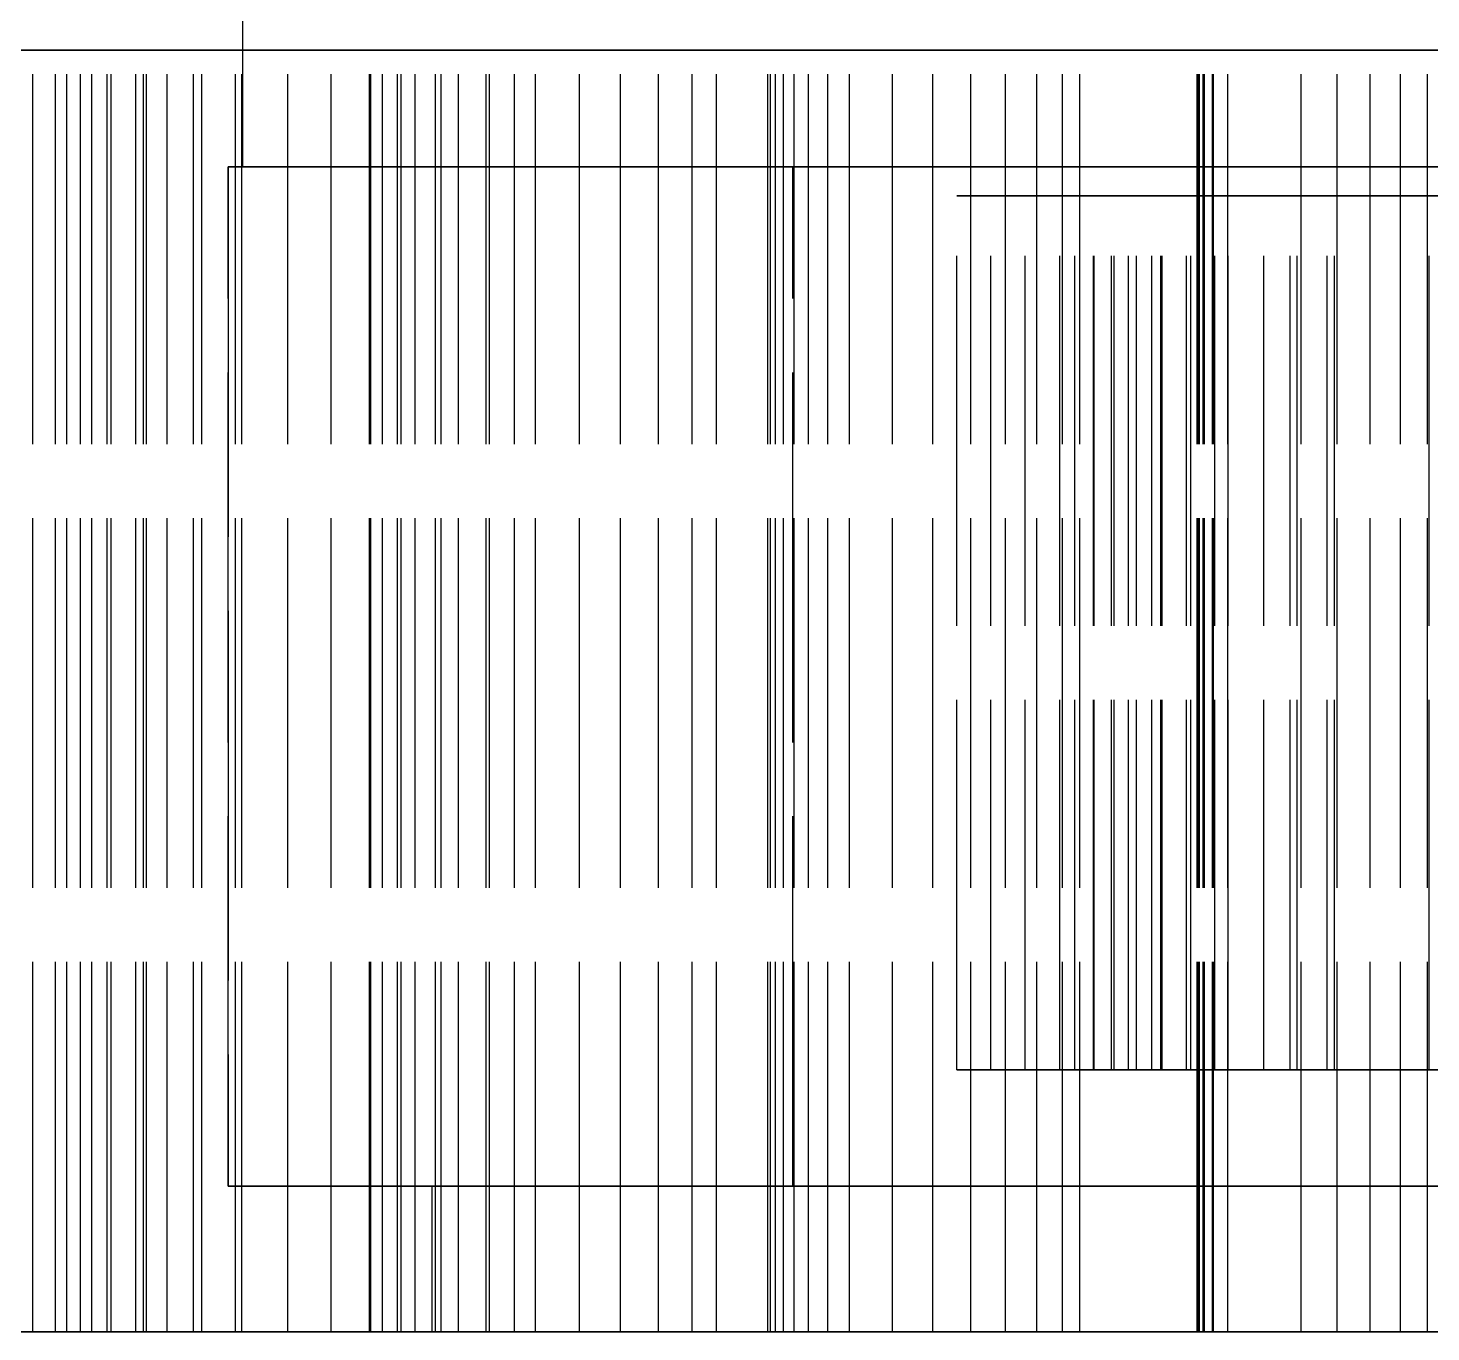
# Model space of a CAD drawing. Header units: millimetres. Extents: x -29 to 159, y -20 to 130.
# Drawn here: x 69.313 to 74.131, y 39.6 to 44.076 of the extents above; entities that cross this region are included whole.
import ezdxf

# ---------------------------------------------------------------- set-up
doc = ezdxf.new("R2010")
doc.units = ezdxf.units.MM
doc.linetypes.add('DASHED', pattern=[1.524, 1.27, -0.254])
doc.layers.add('HIDDEN', color=8, linetype='DASHED')

msp = doc.modelspace()

# ---------------------------------------------------------------- linework, layer by layer
at = {"layer": 'HIDDEN'}
for points in [[(70.05, 45.87574), (70.05, 43.6)], [(79.92063, 44), (79.31746, 44), (78.71429, 44), (78.11111, 44), (77.50794, 44), (76.90476, 44), (76.30159, 44), (75.69841, 44), (75.09524, 44), (74.49206, 44), (73.88889, 44), (73.28571, 44), (72.68254, 44), (72.07937, 44), (71.47619, 44), (70.87302, 44), (70.26984, 44), (69.66667, 44), (69.06349, 44)], [(69.06349, 44), (69.36508, 44), (69.66667, 44), (69.96825, 44), (70.26984, 44), (70.57143, 44), (70.87302, 44), (71.1746, 44), (71.47619, 44), (71.77778, 44), (72.07937, 44), (72.38095, 44), (72.68254, 44), (72.98413, 44), (73.28571, 44), (73.5873, 44), (73.88889, 44), (74.19048, 44), (74.49206, 44), (74.79365, 44), (75.09524, 44), (75.39683, 44), (75.69841, 44), (76, 44)], [(69.44646, 44), (69.28473, 44)], [(69.28473, 44), (69.44646, 44)], [(69.53156, 44), (69.32957, 44)], [(69.32957, 44), (69.40776, 44)], [(69.40776, 44), (69.32957, 44)], [(69.32957, 44), (69.53156, 44)], [(69.32957, 39.6), (69.32957, 44)], [(69.32957, 39.6), (69.32957, 44)], [(69.40776, 44), (69.49254, 44)], [(69.49254, 44), (69.40776, 44)], [(69.40776, 39.6), (69.40776, 44)], [(69.40776, 39.6), (69.40776, 44)], [(69.59796, 44), (69.44646, 44)], [(69.44646, 44), (69.59796, 44)], [(69.44646, 39.6), (69.44646, 44)], [(69.44646, 39.6), (69.44646, 44)], [(69.49254, 44), (69.58416, 44)], [(69.58416, 44), (69.49254, 44)], [(69.49254, 39.6), (69.49254, 44)], [(69.49254, 39.6), (69.49254, 44)], [(69.70946, 44), (69.53156, 44)], [(69.53156, 44), (69.70946, 44)], [(69.53156, 39.6), (69.53156, 44)], [(69.53156, 39.6), (69.53156, 44)], [(69.58416, 44), (69.6831, 44)], [(69.6831, 44), (69.58416, 44)], [(69.58416, 39.6), (69.58416, 44)], [(69.58416, 39.6), (69.58416, 44)], [(69.71935, 44), (69.59796, 44)], [(69.59796, 44), (69.71935, 44)], [(69.59796, 39.6), (69.59796, 44)], [(69.59796, 39.6), (69.59796, 44)], [(69.6831, 44), (69.79041, 44)], [(69.79041, 44), (69.6831, 44)], [(69.6831, 39.6), (69.6831, 44)], [(69.6831, 39.6), (69.6831, 44)], [(69.88148, 44), (69.70946, 44)], [(69.70946, 44), (69.88148, 44)], [(69.70946, 39.6), (69.70946, 44)], [(69.70946, 39.6), (69.70946, 44)], [(70.02501, 44), (70.02015, 44), (70.0153, 44), (70.01045, 44), (70.0056, 44), (70.00075, 44), (69.9959, 44), (69.99104, 44), (69.98619, 44), (69.98134, 44), (69.97649, 44), (69.97164, 44), (69.96679, 44), (69.96193, 44), (69.95708, 44), (69.95223, 44), (69.94738, 44), (69.94253, 44), (69.93768, 44), (69.93282, 44), (69.92797, 44), (69.92312, 44), (69.91827, 44), (69.91342, 44), (69.90857, 44), (69.90371, 44), (69.89886, 44), (69.89401, 44), (69.88916, 44), (69.88431, 44), (69.87946, 44), (69.8746, 44), (69.86975, 44), (69.8649, 44), (69.86005, 44), (69.8552, 44), (69.85035, 44), (69.84549, 44), (69.84064, 44), (69.83579, 44), (69.83094, 44), (69.82609, 44), (69.82124, 44), (69.81638, 44), (69.81153, 44), (69.80668, 44), (69.80183, 44), (69.79698, 44), (69.79213, 44), (69.78727, 44), (69.78242, 44), (69.77757, 44), (69.77272, 44), (69.76787, 44), (69.76302, 44), (69.75816, 44), (69.75331, 44), (69.74846, 44), (69.74361, 44), (69.73876, 44), (69.73391, 44), (69.72905, 44), (69.7242, 44), (69.71935, 44)], [(69.71935, 44), (69.7242, 44), (69.72905, 44), (69.73391, 44), (69.73876, 44), (69.74361, 44), (69.74846, 44), (69.75331, 44), (69.75816, 44), (69.76302, 44), (69.76787, 44), (69.77272, 44), (69.77757, 44), (69.78242, 44), (69.78727, 44), (69.79213, 44), (69.79698, 44), (69.80183, 44), (69.80668, 44), (69.81153, 44), (69.81638, 44), (69.82124, 44), (69.82609, 44), (69.83094, 44), (69.83579, 44), (69.84064, 44), (69.84549, 44), (69.85035, 44), (69.8552, 44), (69.86005, 44), (69.8649, 44), (69.86975, 44), (69.8746, 44), (69.87946, 44), (69.88431, 44), (69.88916, 44), (69.89401, 44), (69.89886, 44), (69.90371, 44), (69.90857, 44), (69.91342, 44), (69.91827, 44), (69.92312, 44), (69.92797, 44), (69.93282, 44), (69.93768, 44), (69.94253, 44), (69.94738, 44), (69.95223, 44), (69.95708, 44), (69.96193, 44), (69.96679, 44), (69.97164, 44), (69.97649, 44), (69.98134, 44), (69.98619, 44), (69.99104, 44), (69.9959, 44), (70.00075, 44), (70.0056, 44), (70.01045, 44), (70.0153, 44), (70.02015, 44), (70.02501, 44)], [(69.71935, 39.6), (69.71935, 44)], [(69.71935, 39.6), (69.71935, 44)], [(69.79041, 44), (69.90952, 44)], [(69.90952, 44), (69.79041, 44)], [(69.79041, 39.6), (69.79041, 44)], [(69.79041, 39.6), (69.79041, 44)], [(70.04697, 44), (69.88148, 44)], [(69.88148, 44), (70.04697, 44)], [(69.88148, 39.6), (69.88148, 44)], [(69.88148, 39.6), (69.88148, 44)], [(69.90952, 44), (70.02501, 44)], [(70.02501, 44), (69.90952, 44)], [(69.90952, 39.6), (69.90952, 44)], [(69.90952, 39.6), (69.90952, 44)], [(70.02501, 39.6), (70.02501, 44)], [(70.02501, 39.6), (70.02501, 44)], [(70.20501, 44), (70.04697, 44)], [(70.04697, 44), (70.20501, 44)], [(70.04697, 39.6), (70.04697, 44)], [(70.04697, 39.6), (70.04697, 44)], [(70.35404, 44), (70.20501, 44)], [(70.20501, 44), (70.35404, 44)], [(70.20501, 39.6), (70.20501, 44)], [(70.20501, 39.6), (70.20501, 44)], [(70.48972, 44), (70.35404, 44)], [(70.35404, 44), (70.48972, 44)], [(70.35404, 39.6), (70.35404, 44)], [(70.35404, 39.6), (70.35404, 44)], [(70.73166, 44), (70.48554, 44)], [(70.48554, 44), (70.52988, 44)], [(70.52988, 44), (70.48554, 44)], [(70.48554, 44), (70.73166, 44)], [(70.48554, 39.6), (70.48554, 44)], [(70.48554, 39.6), (70.48554, 44)], [(70.5942, 44), (70.48972, 44)], [(70.48972, 44), (70.5942, 44)], [(70.48972, 39.6), (70.48972, 44)], [(70.48972, 39.6), (70.48972, 44)], [(70.52988, 44), (70.5821, 44)], [(70.5821, 44), (70.52988, 44)], [(70.52988, 39.6), (70.52988, 44)], [(70.52988, 39.6), (70.52988, 44)], [(70.5821, 44), (70.64259, 44)], [(70.64259, 44), (70.5821, 44)], [(70.5821, 39.6), (70.5821, 44)], [(70.5821, 39.6), (70.5821, 44)], [(70.98323, 44), (70.97705, 44), (70.97088, 44), (70.9647, 44), (70.95853, 44), (70.95235, 44), (70.94618, 44), (70.94, 44), (70.93383, 44), (70.92765, 44), (70.92148, 44), (70.9153, 44), (70.90913, 44), (70.90295, 44), (70.89678, 44), (70.8906, 44), (70.88443, 44), (70.87825, 44), (70.87208, 44), (70.8659, 44), (70.85973, 44), (70.85355, 44), (70.84738, 44), (70.8412, 44), (70.83503, 44), (70.82885, 44), (70.82268, 44), (70.8165, 44), (70.81033, 44), (70.80415, 44), (70.79798, 44), (70.7918, 44), (70.78563, 44), (70.77945, 44), (70.77328, 44), (70.7671, 44), (70.76093, 44), (70.75475, 44), (70.74858, 44), (70.7424, 44), (70.73623, 44), (70.73005, 44), (70.72388, 44), (70.7177, 44), (70.71153, 44), (70.70535, 44), (70.69918, 44), (70.693, 44), (70.68683, 44), (70.68065, 44), (70.67448, 44), (70.6683, 44), (70.66213, 44), (70.65595, 44), (70.64978, 44), (70.6436, 44), (70.63743, 44), (70.63125, 44), (70.62508, 44), (70.6189, 44), (70.61273, 44), (70.60655, 44), (70.60038, 44), (70.5942, 44)], [(70.5942, 44), (70.60038, 44), (70.60655, 44), (70.61273, 44), (70.6189, 44), (70.62508, 44), (70.63125, 44), (70.63743, 44), (70.6436, 44), (70.64978, 44), (70.65595, 44), (70.66213, 44), (70.6683, 44), (70.67448, 44), (70.68065, 44), (70.68683, 44), (70.693, 44), (70.69918, 44), (70.70535, 44), (70.71153, 44), (70.7177, 44), (70.72388, 44), (70.73005, 44), (70.73623, 44), (70.7424, 44), (70.74858, 44), (70.75475, 44), (70.76093, 44), (70.7671, 44), (70.77328, 44), (70.77945, 44), (70.78563, 44), (70.7918, 44), (70.79798, 44), (70.80415, 44), (70.81033, 44), (70.8165, 44), (70.82268, 44), (70.82885, 44), (70.83503, 44), (70.8412, 44), (70.84738, 44), (70.85355, 44), (70.85973, 44), (70.8659, 44), (70.87208, 44), (70.87825, 44), (70.88443, 44), (70.8906, 44), (70.89678, 44), (70.90295, 44), (70.90913, 44), (70.9153, 44), (70.92148, 44), (70.92765, 44), (70.93383, 44), (70.94, 44), (70.94618, 44), (70.95235, 44), (70.95853, 44), (70.9647, 44), (70.97088, 44), (70.97705, 44), (70.98323, 44)], [(70.5942, 39.6), (70.5942, 44)], [(70.5942, 39.6), (70.5942, 44)], [(70.64259, 44), (70.71204, 44)], [(70.71204, 44), (70.64259, 44)], [(70.64259, 39.6), (70.64259, 44)], [(70.64259, 39.6), (70.64259, 44)], [(70.71204, 44), (70.79181, 44)], [(70.79181, 44), (70.71204, 44)], [(70.71204, 39.6), (70.71204, 44)], [(70.71204, 39.6), (70.71204, 44)], [(70.8975, 44), (70.73166, 44)], [(70.73166, 44), (70.8975, 44)], [(70.73166, 39.6), (70.73166, 44)], [(70.73166, 39.6), (70.73166, 44)], [(70.79181, 44), (70.88627, 44)], [(70.88627, 44), (70.79181, 44)], [(70.79181, 39.6), (70.79181, 44)], [(70.79181, 39.6), (70.79181, 44)], [(70.88627, 44), (70.98323, 44)], [(70.98323, 44), (70.88627, 44)], [(70.88627, 39.6), (70.88627, 44)], [(70.88627, 39.6), (70.88627, 44)], [(71.05602, 44), (70.8975, 44)], [(70.8975, 44), (71.05602, 44)], [(70.8975, 39.6), (70.8975, 44)], [(70.8975, 39.6), (70.8975, 44)], [(70.98323, 39.6), (70.98323, 44)], [(70.98323, 39.6), (70.98323, 44)], [(71.20653, 44), (71.05602, 44)], [(71.05602, 44), (71.20653, 44)], [(71.05602, 39.6), (71.05602, 44)], [(71.05602, 39.6), (71.05602, 44)], [(71.34799, 44), (71.20653, 44)], [(71.20653, 44), (71.34799, 44)], [(71.20653, 39.6), (71.20653, 44)], [(71.20653, 39.6), (71.20653, 44)], [(71.4786, 44), (71.34799, 44)], [(71.34799, 44), (71.4786, 44)], [(71.34799, 39.6), (71.34799, 44)], [(71.34799, 39.6), (71.34799, 44)], [(71.59324, 44), (71.4786, 44)], [(71.4786, 44), (71.59324, 44)], [(71.4786, 39.6), (71.4786, 44)], [(71.4786, 39.6), (71.4786, 44)], [(71.6768, 44), (71.59324, 44)], [(71.59324, 44), (71.6768, 44)], [(71.59324, 39.6), (71.59324, 44)], [(71.59324, 39.6), (71.59324, 44)], [(72.13424, 44), (72.12698, 44), (72.11972, 44), (72.11246, 44), (72.1052, 44), (72.09794, 44), (72.09068, 44), (72.08342, 44), (72.07616, 44), (72.06889, 44), (72.06163, 44), (72.05437, 44), (72.04711, 44), (72.03985, 44), (72.03259, 44), (72.02533, 44), (72.01807, 44), (72.01081, 44), (72.00354, 44), (71.99628, 44), (71.98902, 44), (71.98176, 44), (71.9745, 44), (71.96724, 44), (71.95998, 44), (71.95272, 44), (71.94546, 44), (71.9382, 44), (71.93093, 44), (71.92367, 44), (71.91641, 44), (71.90915, 44), (71.90189, 44), (71.89463, 44), (71.88737, 44), (71.88011, 44), (71.87285, 44), (71.86558, 44), (71.85832, 44), (71.85106, 44), (71.8438, 44), (71.83654, 44), (71.82928, 44), (71.82202, 44), (71.81476, 44), (71.8075, 44), (71.80024, 44), (71.79297, 44), (71.78571, 44), (71.77845, 44), (71.77119, 44), (71.76393, 44), (71.75667, 44), (71.74941, 44), (71.74215, 44), (71.73489, 44), (71.72763, 44), (71.72036, 44), (71.7131, 44), (71.70584, 44), (71.69858, 44), (71.69132, 44), (71.68406, 44), (71.6768, 44)], [(71.6768, 44), (71.68406, 44), (71.69132, 44), (71.69858, 44), (71.70584, 44), (71.7131, 44), (71.72036, 44), (71.72763, 44), (71.73489, 44), (71.74215, 44), (71.74941, 44), (71.75667, 44), (71.76393, 44), (71.77119, 44), (71.77845, 44), (71.78571, 44), (71.79297, 44), (71.80024, 44), (71.8075, 44), (71.81476, 44), (71.82202, 44), (71.82928, 44), (71.83654, 44), (71.8438, 44), (71.85106, 44), (71.85832, 44), (71.86558, 44), (71.87285, 44), (71.88011, 44), (71.88737, 44), (71.89463, 44), (71.90189, 44), (71.90915, 44), (71.91641, 44), (71.92367, 44), (71.93093, 44), (71.9382, 44), (71.94546, 44), (71.95272, 44), (71.95998, 44), (71.96724, 44), (71.9745, 44), (71.98176, 44), (71.98902, 44), (71.99628, 44), (72.00354, 44), (72.01081, 44), (72.01807, 44), (72.02533, 44), (72.03259, 44), (72.03985, 44), (72.04711, 44), (72.05437, 44), (72.06163, 44), (72.06889, 44), (72.07616, 44), (72.08342, 44), (72.09068, 44), (72.09794, 44), (72.1052, 44), (72.11246, 44), (72.11972, 44), (72.12698, 44), (72.13424, 44)], [(71.6768, 39.6), (71.6768, 44)], [(71.6768, 39.6), (71.6768, 44)], [(72.13423, 44), (71.85343, 44)], [(71.85343, 44), (71.86221, 44)], [(71.86221, 44), (71.85343, 44)], [(71.85343, 44), (72.13423, 44)], [(71.85343, 39.6), (71.85343, 44)], [(71.85343, 39.6), (71.85343, 44)], [(71.86221, 44), (71.87987, 44)], [(71.87987, 44), (71.86221, 44)], [(71.86221, 39.6), (71.86221, 44)], [(71.86221, 39.6), (71.86221, 44)], [(71.87987, 44), (71.90691, 44)], [(71.90691, 44), (71.87987, 44)], [(71.87987, 39.6), (71.87987, 44)], [(71.87987, 39.6), (71.87987, 44)], [(71.90691, 44), (71.94419, 44)], [(71.94419, 44), (71.90691, 44)], [(71.90691, 39.6), (71.90691, 44)], [(71.90691, 39.6), (71.90691, 44)], [(71.94419, 44), (71.99335, 44)], [(71.99335, 44), (71.94419, 44)], [(71.94419, 39.6), (71.94419, 44)], [(71.94419, 39.6), (71.94419, 44)], [(71.99335, 44), (72.05953, 44)], [(72.05953, 44), (71.99335, 44)], [(71.99335, 39.6), (71.99335, 44)], [(71.99335, 39.6), (71.99335, 44)], [(72.05953, 44), (72.13424, 44)], [(72.13424, 44), (72.05953, 44)], [(72.05953, 39.6), (72.05953, 44)], [(72.05953, 39.6), (72.05953, 44)], [(72.28162, 44), (72.13423, 44)], [(72.13423, 44), (72.28162, 44)], [(72.13423, 39.6), (72.13423, 44)], [(72.13423, 39.6), (72.13423, 44)], [(72.13424, 39.6), (72.13424, 44)], [(72.13424, 39.6), (72.13424, 44)], [(72.42056, 44), (72.28162, 44)], [(72.28162, 44), (72.42056, 44)], [(72.28162, 39.6), (72.28162, 44)], [(72.28162, 39.6), (72.28162, 44)], [(72.55031, 44), (72.42056, 44)], [(72.42056, 44), (72.55031, 44)], [(72.42056, 39.6), (72.42056, 44)], [(72.42056, 39.6), (72.42056, 44)], [(72.66974, 44), (72.55031, 44)], [(72.55031, 44), (72.66974, 44)], [(72.55031, 39.6), (72.55031, 44)], [(72.55031, 39.6), (72.55031, 44)], [(72.77691, 44), (72.66974, 44)], [(72.66974, 44), (72.77691, 44)], [(72.66974, 39.6), (72.66974, 44)], [(72.66974, 39.6), (72.66974, 44)], [(72.86611, 44), (72.77691, 44)], [(72.77691, 44), (72.86611, 44)], [(72.77691, 39.6), (72.77691, 44)], [(72.77691, 39.6), (72.77691, 44)], [(72.92553, 44), (72.86611, 44)], [(72.86611, 44), (72.92553, 44)], [(72.86611, 39.6), (72.86611, 44)], [(72.86611, 39.6), (72.86611, 44)], [(73.43382, 44), (73.42575, 44), (73.41768, 44), (73.40961, 44), (73.40154, 44), (73.39348, 44), (73.38541, 44), (73.37734, 44), (73.36927, 44), (73.3612, 44), (73.35314, 44), (73.34507, 44), (73.337, 44), (73.32893, 44), (73.32086, 44), (73.3128, 44), (73.30473, 44), (73.29666, 44), (73.28859, 44), (73.28052, 44), (73.27246, 44), (73.26439, 44), (73.25632, 44), (73.24825, 44), (73.24018, 44), (73.23212, 44), (73.22405, 44), (73.21598, 44), (73.20791, 44), (73.19984, 44), (73.19178, 44), (73.18371, 44), (73.17564, 44), (73.16757, 44), (73.1595, 44), (73.15144, 44), (73.14337, 44), (73.1353, 44), (73.12723, 44), (73.11916, 44), (73.1111, 44), (73.10303, 44), (73.09496, 44), (73.08689, 44), (73.07882, 44), (73.07076, 44), (73.06269, 44), (73.05462, 44), (73.04655, 44), (73.03848, 44), (73.03041, 44), (73.02235, 44), (73.01428, 44), (73.00621, 44), (72.99814, 44), (72.99007, 44), (72.98201, 44), (72.97394, 44), (72.96587, 44), (72.9578, 44), (72.94973, 44), (72.94167, 44), (72.9336, 44), (72.92553, 44)], [(72.92553, 44), (72.9336, 44), (72.94167, 44), (72.94973, 44), (72.9578, 44), (72.96587, 44), (72.97394, 44), (72.98201, 44), (72.99007, 44), (72.99814, 44), (73.00621, 44), (73.01428, 44), (73.02235, 44), (73.03041, 44), (73.03848, 44), (73.04655, 44), (73.05462, 44), (73.06269, 44), (73.07076, 44), (73.07882, 44), (73.08689, 44), (73.09496, 44), (73.10303, 44), (73.1111, 44), (73.11916, 44), (73.12723, 44), (73.1353, 44), (73.14337, 44), (73.15144, 44), (73.1595, 44), (73.16757, 44), (73.17564, 44), (73.18371, 44), (73.19178, 44), (73.19984, 44), (73.20791, 44), (73.21598, 44), (73.22405, 44), (73.23212, 44), (73.24018, 44), (73.24825, 44), (73.25632, 44), (73.26439, 44), (73.27246, 44), (73.28052, 44), (73.28859, 44), (73.29666, 44), (73.30473, 44), (73.3128, 44), (73.32086, 44), (73.32893, 44), (73.337, 44), (73.34507, 44), (73.35314, 44), (73.3612, 44), (73.36927, 44), (73.37734, 44), (73.38541, 44), (73.39348, 44), (73.40154, 44), (73.40961, 44), (73.41768, 44), (73.42575, 44), (73.43382, 44)], [(72.92553, 39.6), (72.92553, 44)], [(72.92553, 39.6), (72.92553, 44)], [(73.33597, 44), (73.32853, 44)], [(73.32853, 44), (73.33221, 44)], [(73.33221, 44), (73.32853, 44)], [(73.32853, 44), (73.33597, 44)], [(73.32853, 39.6), (73.32853, 44)], [(73.32853, 39.6), (73.32853, 44)], [(73.33221, 44), (73.34887, 44)], [(73.34887, 44), (73.33221, 44)], [(73.33221, 39.6), (73.33221, 44)], [(73.33221, 39.6), (73.33221, 44)], [(73.35355, 44), (73.33597, 44)], [(73.33597, 44), (73.35355, 44)], [(73.33597, 39.6), (73.33597, 44)], [(73.33597, 39.6), (73.33597, 44)], [(73.34887, 44), (73.38422, 44)], [(73.38422, 44), (73.34887, 44)], [(73.34887, 39.6), (73.34887, 44)], [(73.34887, 39.6), (73.34887, 44)], [(73.38067, 44), (73.35355, 44)], [(73.35355, 44), (73.38067, 44)], [(73.35355, 39.6), (73.35355, 44)], [(73.35355, 39.6), (73.35355, 44)], [(73.68535, 44), (73.38067, 44)], [(73.38067, 44), (73.68535, 44)], [(73.38067, 39.6), (73.38067, 44)], [(73.38067, 39.6), (73.38067, 44)], [(73.38422, 44), (73.43382, 44)], [(73.43382, 44), (73.38422, 44)], [(73.38422, 39.6), (73.38422, 44)], [(73.38422, 39.6), (73.38422, 44)], [(73.43382, 39.6), (73.43382, 44)], [(73.43382, 39.6), (73.43382, 44)], [(73.80864, 44), (73.68535, 44)], [(73.68535, 44), (73.80864, 44)], [(73.68535, 39.6), (73.68535, 44)], [(73.68535, 39.6), (73.68535, 44)], [(73.92266, 44), (73.80864, 44)], [(73.80864, 44), (73.92266, 44)], [(73.80864, 39.6), (73.80864, 44)], [(73.80864, 39.6), (73.80864, 44)], [(74.02665, 44), (73.92266, 44)], [(73.92266, 44), (74.02665, 44)], [(73.92266, 39.6), (73.92266, 44)], [(73.92266, 39.6), (73.92266, 44)], [(74.11947, 44), (74.02665, 44)], [(74.02665, 44), (74.11947, 44)], [(74.02665, 39.6), (74.02665, 44)], [(74.02665, 39.6), (74.02665, 44)], [(74.19908, 44), (74.11947, 44)], [(74.11947, 44), (74.19908, 44)], [(74.11947, 39.6), (74.11947, 44)], [(74.11947, 39.6), (74.11947, 44)], [(74.19048, 43.6), (74, 43.6), (73.80952, 43.6), (73.61905, 43.6), (73.42857, 43.6), (73.2381, 43.6), (73.04762, 43.6), (72.85714, 43.6), (72.66667, 43.6), (72.47619, 43.6), (72.28571, 43.6), (72.09524, 43.6), (71.90476, 43.6), (71.71429, 43.6), (71.52381, 43.6), (71.33333, 43.6), (71.14286, 43.6), (70.95238, 43.6), (70.7619, 43.6), (70.57143, 43.6), (70.38095, 43.6), (70.19048, 43.6), (70, 43.6)], [(70, 43.6), (70.09524, 43.6), (70.19048, 43.6), (70.28571, 43.6), (70.38095, 43.6), (70.47619, 43.6), (70.57143, 43.6), (70.66667, 43.6), (70.7619, 43.6), (70.85714, 43.6), (70.95238, 43.6), (71.04762, 43.6), (71.14286, 43.6), (71.2381, 43.6), (71.33333, 43.6), (71.42857, 43.6), (71.52381, 43.6), (71.61905, 43.6), (71.71429, 43.6), (71.80952, 43.6), (71.90476, 43.6), (72, 43.6), (72.09524, 43.6), (72.19048, 43.6), (72.28571, 43.6), (72.38095, 43.6), (72.47619, 43.6), (72.57143, 43.6), (72.66667, 43.6), (72.7619, 43.6), (72.85714, 43.6), (72.95238, 43.6), (73.04762, 43.6), (73.14286, 43.6), (73.2381, 43.6), (73.33333, 43.6), (73.42857, 43.6), (73.52381, 43.6), (73.61905, 43.6), (73.71429, 43.6), (73.80952, 43.6), (73.90476, 43.6), (74, 43.6), (74.09524, 43.6), (74.19048, 43.6)], [(74.19048, 43.6), (74, 43.6), (73.80952, 43.6), (73.61905, 43.6), (73.42857, 43.6), (73.2381, 43.6), (73.04762, 43.6), (72.85714, 43.6), (72.66667, 43.6), (72.47619, 43.6), (72.28571, 43.6), (72.09524, 43.6), (71.90476, 43.6), (71.71429, 43.6), (71.52381, 43.6), (71.33333, 43.6), (71.14286, 43.6), (70.95238, 43.6), (70.7619, 43.6), (70.57143, 43.6), (70.38095, 43.6), (70.19048, 43.6), (70, 43.6)], [(70, 43.6), (70.09524, 43.6), (70.19048, 43.6), (70.28571, 43.6), (70.38095, 43.6), (70.47619, 43.6), (70.57143, 43.6), (70.66667, 43.6), (70.7619, 43.6), (70.85714, 43.6), (70.95238, 43.6), (71.04762, 43.6), (71.14286, 43.6), (71.2381, 43.6), (71.33333, 43.6), (71.42857, 43.6), (71.52381, 43.6), (71.61905, 43.6), (71.71429, 43.6), (71.80952, 43.6), (71.90476, 43.6), (72, 43.6), (72.09524, 43.6), (72.19048, 43.6), (72.28571, 43.6), (72.38095, 43.6), (72.47619, 43.6), (72.57143, 43.6), (72.66667, 43.6), (72.7619, 43.6), (72.85714, 43.6), (72.95238, 43.6), (73.04762, 43.6), (73.14286, 43.6), (73.2381, 43.6), (73.33333, 43.6), (73.42857, 43.6), (73.52381, 43.6), (73.61905, 43.6), (73.71429, 43.6), (73.80952, 43.6), (73.90476, 43.6), (74, 43.6), (74.09524, 43.6), (74.19048, 43.6)], [(70, 43.6), (70, 40.1)], [(70, 40.1), (70, 43.6)], [(74.20556, 43.6), (74.01667, 43.6), (73.82778, 43.6), (73.63889, 43.6), (73.45, 43.6), (73.26111, 43.6), (73.07222, 43.6), (72.88333, 43.6), (72.69444, 43.6), (72.50556, 43.6), (72.31667, 43.6), (72.12778, 43.6), (71.93889, 43.6), (71.75, 43.6), (71.56111, 43.6), (71.37222, 43.6), (71.18333, 43.6), (70.99444, 43.6), (70.80556, 43.6), (70.61667, 43.6), (70.42778, 43.6), (70.23889, 43.6), (70.05, 43.6)], [(70.05, 43.6), (70.14444, 43.6), (70.23889, 43.6), (70.33333, 43.6), (70.42778, 43.6), (70.52222, 43.6), (70.61667, 43.6), (70.71111, 43.6), (70.80556, 43.6), (70.9, 43.6), (70.99444, 43.6), (71.08889, 43.6), (71.18333, 43.6), (71.27778, 43.6), (71.37222, 43.6), (71.46667, 43.6), (71.56111, 43.6), (71.65556, 43.6), (71.75, 43.6), (71.84444, 43.6), (71.93889, 43.6), (72.03333, 43.6), (72.12778, 43.6), (72.22222, 43.6), (72.31667, 43.6), (72.41111, 43.6), (72.50556, 43.6), (72.6, 43.6), (72.69444, 43.6), (72.78889, 43.6), (72.88333, 43.6), (72.97778, 43.6), (73.07222, 43.6), (73.16667, 43.6), (73.26111, 43.6), (73.35556, 43.6), (73.45, 43.6), (73.54444, 43.6), (73.63889, 43.6), (73.73333, 43.6), (73.82778, 43.6), (73.92222, 43.6), (74.01667, 43.6), (74.11111, 43.6), (74.20556, 43.6)], [(74.13111, 43.6), (74.00222, 43.6), (73.87333, 43.6), (73.74444, 43.6), (73.61556, 43.6), (73.48667, 43.6), (73.35778, 43.6), (73.22889, 43.6), (73.1, 43.6), (72.97111, 43.6), (72.84222, 43.6), (72.71333, 43.6), (72.58444, 43.6), (72.45556, 43.6), (72.32667, 43.6), (72.19778, 43.6), (72.06889, 43.6), (71.94, 43.6)], [(71.94, 43.6), (72.00444, 43.6), (72.06889, 43.6), (72.13333, 43.6), (72.19778, 43.6), (72.26222, 43.6), (72.32667, 43.6), (72.39111, 43.6), (72.45556, 43.6), (72.52, 43.6), (72.58444, 43.6), (72.64889, 43.6), (72.71333, 43.6), (72.77778, 43.6), (72.84222, 43.6), (72.90667, 43.6), (72.97111, 43.6), (73.03556, 43.6), (73.1, 43.6), (73.16444, 43.6), (73.22889, 43.6), (73.29333, 43.6), (73.35778, 43.6), (73.42222, 43.6), (73.48667, 43.6), (73.55111, 43.6), (73.61556, 43.6), (73.68, 43.6), (73.74444, 43.6), (73.80889, 43.6), (73.87333, 43.6), (73.93778, 43.6), (74.00222, 43.6), (74.06667, 43.6), (74.13111, 43.6)], [(71.94, 40.1), (71.94, 43.6)], [(72.50227, 43.5), (72.6194, 43.5)], [(72.6194, 43.5), (72.50227, 43.5)], [(72.50227, 40.5), (72.50227, 43.5)], [(72.50227, 40.5), (72.50227, 43.5)], [(72.6194, 43.5), (72.73758, 43.5)], [(72.73758, 43.5), (72.6194, 43.5)], [(72.6194, 40.5), (72.6194, 43.5)], [(72.6194, 40.5), (72.6194, 43.5)], [(72.73758, 43.5), (72.85621, 43.5)], [(72.85621, 43.5), (72.73758, 43.5)], [(72.73758, 40.5), (72.73758, 43.5)], [(72.73758, 40.5), (72.73758, 43.5)], [(72.85621, 43.5), (72.97466, 43.5)], [(72.97466, 43.5), (72.85621, 43.5)], [(72.85621, 40.5), (72.85621, 43.5)], [(72.85621, 40.5), (72.85621, 43.5)], [(72.90786, 43.5), (73.03389, 43.5)], [(72.97227, 43.5), (72.90786, 43.5)], [(72.90786, 43.5), (72.97227, 43.5)], [(73.03389, 43.5), (72.90786, 43.5)], [(72.90786, 40.5), (72.90786, 43.5)], [(72.90786, 40.5), (72.90786, 43.5)], [(73.04302, 43.5), (72.97227, 43.5)], [(72.97227, 43.5), (73.04302, 43.5)], [(72.97227, 40.5), (72.97227, 43.5)], [(72.97227, 40.5), (72.97227, 43.5)], [(72.97466, 43.5), (73.09218, 43.5)], [(73.09218, 43.5), (72.97466, 43.5)], [(72.97466, 40.5), (72.97466, 43.5)], [(72.97466, 40.5), (72.97466, 43.5)], [(73.03389, 43.5), (73.17237, 43.5)], [(73.17237, 43.5), (73.03389, 43.5)], [(73.03389, 40.5), (73.03389, 43.5)], [(73.03389, 40.5), (73.03389, 43.5)], [(73.11986, 43.5), (73.04302, 43.5)], [(73.04302, 43.5), (73.11986, 43.5)], [(73.04302, 40.5), (73.04302, 43.5)], [(73.04302, 40.5), (73.04302, 43.5)], [(73.09218, 43.5), (73.20752, 43.5)], [(73.20752, 43.5), (73.09218, 43.5)], [(73.09218, 40.5), (73.09218, 43.5)], [(73.09218, 40.5), (73.09218, 43.5)], [(73.20268, 43.5), (73.11986, 43.5)], [(73.11986, 43.5), (73.20268, 43.5)], [(73.11986, 40.5), (73.11986, 43.5)], [(73.11986, 40.5), (73.11986, 43.5)], [(73.17237, 43.5), (73.30631, 43.5)], [(73.30631, 43.5), (73.17237, 43.5)], [(73.17237, 40.5), (73.17237, 43.5)], [(73.17237, 40.5), (73.17237, 43.5)], [(73.29169, 43.5), (73.20268, 43.5)], [(73.20268, 43.5), (73.29169, 43.5)], [(73.20268, 40.5), (73.20268, 43.5)], [(73.20268, 40.5), (73.20268, 43.5)], [(73.20752, 43.5), (73.64741, 43.5)], [(73.64741, 43.5), (73.20752, 43.5)], [(73.20752, 40.5), (73.20752, 43.5)], [(73.20752, 40.5), (73.20752, 43.5)], [(73.38848, 43.5), (73.29169, 43.5)], [(73.29169, 43.5), (73.38848, 43.5)], [(73.29169, 40.5), (73.29169, 43.5)], [(73.29169, 40.5), (73.29169, 43.5)], [(73.30631, 43.5), (73.43494, 43.5)], [(73.43494, 43.5), (73.30631, 43.5)], [(73.30631, 40.5), (73.30631, 43.5)], [(73.30631, 40.5), (73.30631, 43.5)], [(73.79986, 43.5), (73.38848, 43.5)], [(73.38848, 43.5), (73.79986, 43.5)], [(73.38848, 40.5), (73.38848, 43.5)], [(73.38848, 40.5), (73.38848, 43.5)], [(73.43494, 43.5), (73.55727, 43.5)], [(73.55727, 43.5), (73.43494, 43.5)], [(73.43494, 40.5), (73.43494, 43.5)], [(73.43494, 40.5), (73.43494, 43.5)], [(73.55727, 43.5), (73.67182, 43.5)], [(73.67182, 43.5), (73.55727, 43.5)], [(73.55727, 40.5), (73.55727, 43.5)], [(73.55727, 40.5), (73.55727, 43.5)], [(73.64741, 43.5), (73.79986, 43.5)], [(73.79986, 43.5), (73.64741, 43.5)], [(73.64741, 40.5), (73.64741, 43.5)], [(73.64741, 40.5), (73.64741, 43.5)], [(73.67182, 43.5), (73.7748, 43.5)], [(73.7748, 43.5), (73.67182, 43.5)], [(73.67182, 40.5), (73.67182, 43.5)], [(73.67182, 40.5), (73.67182, 43.5)], [(73.7748, 43.5), (74.12533, 43.5)], [(74.12533, 43.5), (73.7748, 43.5)], [(73.7748, 40.5), (73.7748, 43.5)], [(73.7748, 40.5), (73.7748, 43.5)], [(73.79986, 40.5), (73.79986, 43.5)], [(73.79986, 40.5), (73.79986, 43.5)], [(74.12533, 43.5), (74.54184, 43.5)], [(74.54184, 43.5), (74.12533, 43.5)], [(74.12533, 40.5), (74.12533, 43.5)], [(74.12533, 40.5), (74.12533, 43.5)], [(72.50227, 40.5), (72.6194, 40.5)], [(72.6194, 40.5), (72.50227, 40.5)], [(72.6194, 40.5), (72.73758, 40.5)], [(72.73758, 40.5), (72.6194, 40.5)], [(72.73758, 40.5), (72.85621, 40.5)], [(72.85621, 40.5), (72.73758, 40.5)], [(72.85621, 40.5), (72.97466, 40.5)], [(72.97466, 40.5), (72.85621, 40.5)], [(72.90786, 40.5), (73.03389, 40.5)], [(72.97227, 40.5), (72.90786, 40.5)], [(72.90786, 40.5), (72.97227, 40.5)], [(73.03389, 40.5), (72.90786, 40.5)], [(73.04302, 40.5), (72.97227, 40.5)], [(72.97227, 40.5), (73.04302, 40.5)], [(72.97466, 40.5), (73.09218, 40.5)], [(73.09218, 40.5), (72.97466, 40.5)], [(73.03389, 40.5), (73.17237, 40.5)], [(73.17237, 40.5), (73.03389, 40.5)], [(73.11986, 40.5), (73.04302, 40.5)], [(73.04302, 40.5), (73.11986, 40.5)], [(73.09218, 40.5), (73.20752, 40.5)], [(73.20752, 40.5), (73.09218, 40.5)], [(73.20268, 40.5), (73.11986, 40.5)], [(73.11986, 40.5), (73.20268, 40.5)], [(73.17237, 40.5), (73.30631, 40.5)], [(73.30631, 40.5), (73.17237, 40.5)], [(73.29169, 40.5), (73.20268, 40.5)], [(73.20268, 40.5), (73.29169, 40.5)], [(73.20752, 40.5), (73.64741, 40.5)], [(73.64741, 40.5), (73.20752, 40.5)], [(73.38848, 40.5), (73.29169, 40.5)], [(73.29169, 40.5), (73.38848, 40.5)], [(73.30631, 40.5), (73.43494, 40.5)], [(73.43494, 40.5), (73.30631, 40.5)], [(73.79986, 40.5), (73.38848, 40.5)], [(73.38848, 40.5), (73.79986, 40.5)], [(73.43494, 40.5), (73.55727, 40.5)], [(73.55727, 40.5), (73.43494, 40.5)], [(73.55727, 40.5), (73.67182, 40.5)], [(73.67182, 40.5), (73.55727, 40.5)], [(73.64741, 40.5), (73.79986, 40.5)], [(73.79986, 40.5), (73.64741, 40.5)], [(73.67182, 40.5), (73.7748, 40.5)], [(73.7748, 40.5), (73.67182, 40.5)], [(73.7748, 40.5), (74.12533, 40.5)], [(74.12533, 40.5), (73.7748, 40.5)], [(74.12533, 40.5), (74.54184, 40.5)], [(74.54184, 40.5), (74.12533, 40.5)], [(74.19048, 40.1), (74, 40.1), (73.80952, 40.1), (73.61905, 40.1), (73.42857, 40.1), (73.2381, 40.1), (73.04762, 40.1), (72.85714, 40.1), (72.66667, 40.1), (72.47619, 40.1), (72.28571, 40.1), (72.09524, 40.1), (71.90476, 40.1), (71.71429, 40.1), (71.52381, 40.1), (71.33333, 40.1), (71.14286, 40.1), (70.95238, 40.1), (70.7619, 40.1), (70.57143, 40.1), (70.38095, 40.1), (70.19048, 40.1), (70, 40.1)], [(70, 40.1), (70.09524, 40.1), (70.19048, 40.1), (70.28571, 40.1), (70.38095, 40.1), (70.47619, 40.1), (70.57143, 40.1), (70.66667, 40.1), (70.7619, 40.1), (70.85714, 40.1), (70.95238, 40.1), (71.04762, 40.1), (71.14286, 40.1), (71.2381, 40.1), (71.33333, 40.1), (71.42857, 40.1), (71.52381, 40.1), (71.61905, 40.1), (71.71429, 40.1), (71.80952, 40.1), (71.90476, 40.1), (72, 40.1), (72.09524, 40.1), (72.19048, 40.1), (72.28571, 40.1), (72.38095, 40.1), (72.47619, 40.1), (72.57143, 40.1), (72.66667, 40.1), (72.7619, 40.1), (72.85714, 40.1), (72.95238, 40.1), (73.04762, 40.1), (73.14286, 40.1), (73.2381, 40.1), (73.33333, 40.1), (73.42857, 40.1), (73.52381, 40.1), (73.61905, 40.1), (73.71429, 40.1), (73.80952, 40.1), (73.90476, 40.1), (74, 40.1), (74.09524, 40.1), (74.19048, 40.1)], [(74.19048, 40.1), (74, 40.1), (73.80952, 40.1), (73.61905, 40.1), (73.42857, 40.1), (73.2381, 40.1), (73.04762, 40.1), (72.85714, 40.1), (72.66667, 40.1), (72.47619, 40.1), (72.28571, 40.1), (72.09524, 40.1), (71.90476, 40.1), (71.71429, 40.1), (71.52381, 40.1), (71.33333, 40.1), (71.14286, 40.1), (70.95238, 40.1), (70.7619, 40.1), (70.57143, 40.1), (70.38095, 40.1), (70.19048, 40.1), (70, 40.1)], [(70, 40.1), (70.09524, 40.1), (70.19048, 40.1), (70.28571, 40.1), (70.38095, 40.1), (70.47619, 40.1), (70.57143, 40.1), (70.66667, 40.1), (70.7619, 40.1), (70.85714, 40.1), (70.95238, 40.1), (71.04762, 40.1), (71.14286, 40.1), (71.2381, 40.1), (71.33333, 40.1), (71.42857, 40.1), (71.52381, 40.1), (71.61905, 40.1), (71.71429, 40.1), (71.80952, 40.1), (71.90476, 40.1), (72, 40.1), (72.09524, 40.1), (72.19048, 40.1), (72.28571, 40.1), (72.38095, 40.1), (72.47619, 40.1), (72.57143, 40.1), (72.66667, 40.1), (72.7619, 40.1), (72.85714, 40.1), (72.95238, 40.1), (73.04762, 40.1), (73.14286, 40.1), (73.2381, 40.1), (73.33333, 40.1), (73.42857, 40.1), (73.52381, 40.1), (73.61905, 40.1), (73.71429, 40.1), (73.80952, 40.1), (73.90476, 40.1), (74, 40.1), (74.09524, 40.1), (74.19048, 40.1)], [(74.23333, 40.1), (74.06508, 40.1), (73.89683, 40.1), (73.72857, 40.1), (73.56032, 40.1), (73.39206, 40.1), (73.22381, 40.1), (73.05556, 40.1), (72.8873, 40.1), (72.71905, 40.1), (72.55079, 40.1), (72.38254, 40.1), (72.21429, 40.1), (72.04603, 40.1), (71.87778, 40.1), (71.70952, 40.1), (71.54127, 40.1), (71.37302, 40.1), (71.20476, 40.1), (71.03651, 40.1), (70.86825, 40.1), (70.7, 40.1)], [(70.7, 40.1), (70.78413, 40.1), (70.86825, 40.1), (70.95238, 40.1), (71.03651, 40.1), (71.12063, 40.1), (71.20476, 40.1), (71.28889, 40.1), (71.37302, 40.1), (71.45714, 40.1), (71.54127, 40.1), (71.6254, 40.1), (71.70952, 40.1), (71.79365, 40.1), (71.87778, 40.1), (71.9619, 40.1), (72.04603, 40.1), (72.13016, 40.1), (72.21429, 40.1), (72.29841, 40.1), (72.38254, 40.1), (72.46667, 40.1), (72.55079, 40.1), (72.63492, 40.1), (72.71905, 40.1), (72.80317, 40.1), (72.8873, 40.1), (72.97143, 40.1), (73.05556, 40.1), (73.13968, 40.1), (73.22381, 40.1), (73.30794, 40.1), (73.39206, 40.1), (73.47619, 40.1), (73.56032, 40.1), (73.64444, 40.1), (73.72857, 40.1), (73.8127, 40.1), (73.89683, 40.1), (73.98095, 40.1), (74.06508, 40.1), (74.14921, 40.1)], [(70.7, 40.1), (70.7, 39.6)], [(74.13111, 40.1), (74.00222, 40.1), (73.87333, 40.1), (73.74444, 40.1), (73.61556, 40.1), (73.48667, 40.1), (73.35778, 40.1), (73.22889, 40.1), (73.1, 40.1), (72.97111, 40.1), (72.84222, 40.1), (72.71333, 40.1), (72.58444, 40.1), (72.45556, 40.1), (72.32667, 40.1), (72.19778, 40.1), (72.06889, 40.1), (71.94, 40.1)], [(71.94, 40.1), (72.00444, 40.1), (72.06889, 40.1), (72.13333, 40.1), (72.19778, 40.1), (72.26222, 40.1), (72.32667, 40.1), (72.39111, 40.1), (72.45556, 40.1), (72.52, 40.1), (72.58444, 40.1), (72.64889, 40.1), (72.71333, 40.1), (72.77778, 40.1), (72.84222, 40.1), (72.90667, 40.1), (72.97111, 40.1), (73.03556, 40.1), (73.1, 40.1), (73.16444, 40.1), (73.22889, 40.1), (73.29333, 40.1), (73.35778, 40.1), (73.42222, 40.1), (73.48667, 40.1), (73.55111, 40.1), (73.61556, 40.1), (73.68, 40.1), (73.74444, 40.1), (73.80889, 40.1), (73.87333, 40.1), (73.93778, 40.1), (74.00222, 40.1), (74.06667, 40.1), (74.13111, 40.1)], [(69.28473, 39.6), (69.44646, 39.6)], [(69.44646, 39.6), (69.28473, 39.6)], [(69.32957, 39.6), (69.53156, 39.6)], [(69.40776, 39.6), (69.32957, 39.6)], [(69.32957, 39.6), (69.40776, 39.6)], [(69.53156, 39.6), (69.32957, 39.6)], [(69.49254, 39.6), (69.40776, 39.6)], [(69.40776, 39.6), (69.49254, 39.6)], [(69.44646, 39.6), (69.59796, 39.6)], [(69.59796, 39.6), (69.44646, 39.6)], [(69.58416, 39.6), (69.49254, 39.6)], [(69.49254, 39.6), (69.58416, 39.6)], [(69.53156, 39.6), (69.70946, 39.6)], [(69.70946, 39.6), (69.53156, 39.6)], [(69.6831, 39.6), (69.58416, 39.6)], [(69.58416, 39.6), (69.6831, 39.6)], [(69.59796, 39.6), (69.71935, 39.6)], [(69.71935, 39.6), (69.59796, 39.6)], [(69.79041, 39.6), (69.6831, 39.6)], [(69.6831, 39.6), (69.79041, 39.6)], [(69.70946, 39.6), (69.88148, 39.6)], [(69.88148, 39.6), (69.70946, 39.6)], [(69.71935, 39.6), (69.7242, 39.6), (69.72905, 39.6), (69.73391, 39.6), (69.73876, 39.6), (69.74361, 39.6), (69.74846, 39.6), (69.75331, 39.6), (69.75816, 39.6), (69.76302, 39.6), (69.76787, 39.6), (69.77272, 39.6), (69.77757, 39.6), (69.78242, 39.6), (69.78727, 39.6), (69.79213, 39.6), (69.79698, 39.6), (69.80183, 39.6), (69.80668, 39.6), (69.81153, 39.6), (69.81638, 39.6), (69.82124, 39.6), (69.82609, 39.6), (69.83094, 39.6), (69.83579, 39.6), (69.84064, 39.6), (69.84549, 39.6), (69.85035, 39.6), (69.8552, 39.6), (69.86005, 39.6), (69.8649, 39.6), (69.86975, 39.6), (69.8746, 39.6), (69.87946, 39.6), (69.88431, 39.6), (69.88916, 39.6), (69.89401, 39.6), (69.89886, 39.6), (69.90371, 39.6), (69.90857, 39.6), (69.91342, 39.6), (69.91827, 39.6), (69.92312, 39.6), (69.92797, 39.6), (69.93282, 39.6), (69.93768, 39.6), (69.94253, 39.6), (69.94738, 39.6), (69.95223, 39.6), (69.95708, 39.6), (69.96193, 39.6), (69.96679, 39.6), (69.97164, 39.6), (69.97649, 39.6), (69.98134, 39.6), (69.98619, 39.6), (69.99104, 39.6), (69.9959, 39.6), (70.00075, 39.6), (70.0056, 39.6), (70.01045, 39.6), (70.0153, 39.6), (70.02015, 39.6), (70.02501, 39.6)], [(70.02501, 39.6), (70.02015, 39.6), (70.0153, 39.6), (70.01045, 39.6), (70.0056, 39.6), (70.00075, 39.6), (69.9959, 39.6), (69.99104, 39.6), (69.98619, 39.6), (69.98134, 39.6), (69.97649, 39.6), (69.97164, 39.6), (69.96679, 39.6), (69.96193, 39.6), (69.95708, 39.6), (69.95223, 39.6), (69.94738, 39.6), (69.94253, 39.6), (69.93768, 39.6), (69.93282, 39.6), (69.92797, 39.6), (69.92312, 39.6), (69.91827, 39.6), (69.91342, 39.6), (69.90857, 39.6), (69.90371, 39.6), (69.89886, 39.6), (69.89401, 39.6), (69.88916, 39.6), (69.88431, 39.6), (69.87946, 39.6), (69.8746, 39.6), (69.86975, 39.6), (69.8649, 39.6), (69.86005, 39.6), (69.8552, 39.6), (69.85035, 39.6), (69.84549, 39.6), (69.84064, 39.6), (69.83579, 39.6), (69.83094, 39.6), (69.82609, 39.6), (69.82124, 39.6), (69.81638, 39.6), (69.81153, 39.6), (69.80668, 39.6), (69.80183, 39.6), (69.79698, 39.6), (69.79213, 39.6), (69.78727, 39.6), (69.78242, 39.6), (69.77757, 39.6), (69.77272, 39.6), (69.76787, 39.6), (69.76302, 39.6), (69.75816, 39.6), (69.75331, 39.6), (69.74846, 39.6), (69.74361, 39.6), (69.73876, 39.6), (69.73391, 39.6), (69.72905, 39.6), (69.7242, 39.6), (69.71935, 39.6)], [(69.90952, 39.6), (69.79041, 39.6)], [(69.79041, 39.6), (69.90952, 39.6)], [(69.88148, 39.6), (70.04697, 39.6)], [(70.04697, 39.6), (69.88148, 39.6)], [(70.02501, 39.6), (69.90952, 39.6)], [(69.90952, 39.6), (70.02501, 39.6)], [(70.04697, 39.6), (70.20501, 39.6)], [(70.20501, 39.6), (70.04697, 39.6)], [(70.20501, 39.6), (70.35404, 39.6)], [(70.35404, 39.6), (70.20501, 39.6)], [(70.35404, 39.6), (70.48972, 39.6)], [(70.48972, 39.6), (70.35404, 39.6)], [(70.48554, 39.6), (70.73166, 39.6)], [(70.52988, 39.6), (70.48554, 39.6)], [(70.48554, 39.6), (70.52988, 39.6)], [(70.73166, 39.6), (70.48554, 39.6)], [(70.48972, 39.6), (70.5942, 39.6)], [(70.5942, 39.6), (70.48972, 39.6)], [(70.5821, 39.6), (70.52988, 39.6)], [(70.52988, 39.6), (70.5821, 39.6)], [(70.64259, 39.6), (70.5821, 39.6)], [(70.5821, 39.6), (70.64259, 39.6)], [(70.5942, 39.6), (70.60038, 39.6), (70.60655, 39.6), (70.61273, 39.6), (70.6189, 39.6), (70.62508, 39.6), (70.63125, 39.6), (70.63743, 39.6), (70.6436, 39.6), (70.64978, 39.6), (70.65595, 39.6), (70.66213, 39.6), (70.6683, 39.6), (70.67448, 39.6), (70.68065, 39.6), (70.68683, 39.6), (70.693, 39.6), (70.69918, 39.6), (70.70535, 39.6), (70.71153, 39.6), (70.7177, 39.6), (70.72388, 39.6), (70.73005, 39.6), (70.73623, 39.6), (70.7424, 39.6), (70.74858, 39.6), (70.75475, 39.6), (70.76093, 39.6), (70.7671, 39.6), (70.77328, 39.6), (70.77945, 39.6), (70.78563, 39.6), (70.7918, 39.6), (70.79798, 39.6), (70.80415, 39.6), (70.81033, 39.6), (70.8165, 39.6), (70.82268, 39.6), (70.82885, 39.6), (70.83503, 39.6), (70.8412, 39.6), (70.84738, 39.6), (70.85355, 39.6), (70.85973, 39.6), (70.8659, 39.6), (70.87208, 39.6), (70.87825, 39.6), (70.88443, 39.6), (70.8906, 39.6), (70.89678, 39.6), (70.90295, 39.6), (70.90913, 39.6), (70.9153, 39.6), (70.92148, 39.6), (70.92765, 39.6), (70.93383, 39.6), (70.94, 39.6), (70.94618, 39.6), (70.95235, 39.6), (70.95853, 39.6), (70.9647, 39.6), (70.97088, 39.6), (70.97705, 39.6), (70.98323, 39.6)], [(70.98323, 39.6), (70.97705, 39.6), (70.97088, 39.6), (70.9647, 39.6), (70.95853, 39.6), (70.95235, 39.6), (70.94618, 39.6), (70.94, 39.6), (70.93383, 39.6), (70.92765, 39.6), (70.92148, 39.6), (70.9153, 39.6), (70.90913, 39.6), (70.90295, 39.6), (70.89678, 39.6), (70.8906, 39.6), (70.88443, 39.6), (70.87825, 39.6), (70.87208, 39.6), (70.8659, 39.6), (70.85973, 39.6), (70.85355, 39.6), (70.84738, 39.6), (70.8412, 39.6), (70.83503, 39.6), (70.82885, 39.6), (70.82268, 39.6), (70.8165, 39.6), (70.81033, 39.6), (70.80415, 39.6), (70.79798, 39.6), (70.7918, 39.6), (70.78563, 39.6), (70.77945, 39.6), (70.77328, 39.6), (70.7671, 39.6), (70.76093, 39.6), (70.75475, 39.6), (70.74858, 39.6), (70.7424, 39.6), (70.73623, 39.6), (70.73005, 39.6), (70.72388, 39.6), (70.7177, 39.6), (70.71153, 39.6), (70.70535, 39.6), (70.69918, 39.6), (70.693, 39.6), (70.68683, 39.6), (70.68065, 39.6), (70.67448, 39.6), (70.6683, 39.6), (70.66213, 39.6), (70.65595, 39.6), (70.64978, 39.6), (70.6436, 39.6), (70.63743, 39.6), (70.63125, 39.6), (70.62508, 39.6), (70.6189, 39.6), (70.61273, 39.6), (70.60655, 39.6), (70.60038, 39.6), (70.5942, 39.6)], [(70.71204, 39.6), (70.64259, 39.6)], [(70.64259, 39.6), (70.71204, 39.6)], [(74.23333, 39.6), (74.06508, 39.6), (73.89683, 39.6), (73.72857, 39.6), (73.56032, 39.6), (73.39206, 39.6), (73.22381, 39.6), (73.05556, 39.6), (72.8873, 39.6), (72.71905, 39.6), (72.55079, 39.6), (72.38254, 39.6), (72.21429, 39.6), (72.04603, 39.6), (71.87778, 39.6), (71.70952, 39.6), (71.54127, 39.6), (71.37302, 39.6), (71.20476, 39.6), (71.03651, 39.6), (70.86825, 39.6), (70.7, 39.6)], [(70.7, 39.6), (70.78413, 39.6), (70.86825, 39.6), (70.95238, 39.6), (71.03651, 39.6), (71.12063, 39.6), (71.20476, 39.6), (71.28889, 39.6), (71.37302, 39.6), (71.45714, 39.6), (71.54127, 39.6), (71.6254, 39.6), (71.70952, 39.6), (71.79365, 39.6), (71.87778, 39.6), (71.9619, 39.6), (72.04603, 39.6), (72.13016, 39.6), (72.21429, 39.6), (72.29841, 39.6), (72.38254, 39.6), (72.46667, 39.6), (72.55079, 39.6), (72.63492, 39.6), (72.71905, 39.6), (72.80317, 39.6), (72.8873, 39.6), (72.97143, 39.6), (73.05556, 39.6), (73.13968, 39.6), (73.22381, 39.6), (73.30794, 39.6), (73.39206, 39.6), (73.47619, 39.6), (73.56032, 39.6), (73.64444, 39.6), (73.72857, 39.6), (73.8127, 39.6), (73.89683, 39.6), (73.98095, 39.6), (74.06508, 39.6), (74.14921, 39.6)], [(70.79181, 39.6), (70.71204, 39.6)], [(70.71204, 39.6), (70.79181, 39.6)], [(70.73166, 39.6), (70.8975, 39.6)], [(70.8975, 39.6), (70.73166, 39.6)], [(70.88627, 39.6), (70.79181, 39.6)], [(70.79181, 39.6), (70.88627, 39.6)], [(70.98323, 39.6), (70.88627, 39.6)], [(70.88627, 39.6), (70.98323, 39.6)], [(70.8975, 39.6), (71.05602, 39.6)], [(71.05602, 39.6), (70.8975, 39.6)], [(71.05602, 39.6), (71.20653, 39.6)], [(71.20653, 39.6), (71.05602, 39.6)], [(71.20653, 39.6), (71.34799, 39.6)], [(71.34799, 39.6), (71.20653, 39.6)], [(71.34799, 39.6), (71.4786, 39.6)], [(71.4786, 39.6), (71.34799, 39.6)], [(71.4786, 39.6), (71.59324, 39.6)], [(71.59324, 39.6), (71.4786, 39.6)], [(71.59324, 39.6), (71.6768, 39.6)], [(71.6768, 39.6), (71.59324, 39.6)], [(71.6768, 39.6), (71.68406, 39.6), (71.69132, 39.6), (71.69858, 39.6), (71.70584, 39.6), (71.7131, 39.6), (71.72036, 39.6), (71.72763, 39.6), (71.73489, 39.6), (71.74215, 39.6), (71.74941, 39.6), (71.75667, 39.6), (71.76393, 39.6), (71.77119, 39.6), (71.77845, 39.6), (71.78571, 39.6), (71.79297, 39.6), (71.80024, 39.6), (71.8075, 39.6), (71.81476, 39.6), (71.82202, 39.6), (71.82928, 39.6), (71.83654, 39.6), (71.8438, 39.6), (71.85106, 39.6), (71.85832, 39.6), (71.86558, 39.6), (71.87285, 39.6), (71.88011, 39.6), (71.88737, 39.6), (71.89463, 39.6), (71.90189, 39.6), (71.90915, 39.6), (71.91641, 39.6), (71.92367, 39.6), (71.93093, 39.6), (71.9382, 39.6), (71.94546, 39.6), (71.95272, 39.6), (71.95998, 39.6), (71.96724, 39.6), (71.9745, 39.6), (71.98176, 39.6), (71.98902, 39.6), (71.99628, 39.6), (72.00354, 39.6), (72.01081, 39.6), (72.01807, 39.6), (72.02533, 39.6), (72.03259, 39.6), (72.03985, 39.6), (72.04711, 39.6), (72.05437, 39.6), (72.06163, 39.6), (72.06889, 39.6), (72.07616, 39.6), (72.08342, 39.6), (72.09068, 39.6), (72.09794, 39.6), (72.1052, 39.6), (72.11246, 39.6), (72.11972, 39.6), (72.12698, 39.6), (72.13424, 39.6)], [(72.13424, 39.6), (72.12698, 39.6), (72.11972, 39.6), (72.11246, 39.6), (72.1052, 39.6), (72.09794, 39.6), (72.09068, 39.6), (72.08342, 39.6), (72.07616, 39.6), (72.06889, 39.6), (72.06163, 39.6), (72.05437, 39.6), (72.04711, 39.6), (72.03985, 39.6), (72.03259, 39.6), (72.02533, 39.6), (72.01807, 39.6), (72.01081, 39.6), (72.00354, 39.6), (71.99628, 39.6), (71.98902, 39.6), (71.98176, 39.6), (71.9745, 39.6), (71.96724, 39.6), (71.95998, 39.6), (71.95272, 39.6), (71.94546, 39.6), (71.9382, 39.6), (71.93093, 39.6), (71.92367, 39.6), (71.91641, 39.6), (71.90915, 39.6), (71.90189, 39.6), (71.89463, 39.6), (71.88737, 39.6), (71.88011, 39.6), (71.87285, 39.6), (71.86558, 39.6), (71.85832, 39.6), (71.85106, 39.6), (71.8438, 39.6), (71.83654, 39.6), (71.82928, 39.6), (71.82202, 39.6), (71.81476, 39.6), (71.8075, 39.6), (71.80024, 39.6), (71.79297, 39.6), (71.78571, 39.6), (71.77845, 39.6), (71.77119, 39.6), (71.76393, 39.6), (71.75667, 39.6), (71.74941, 39.6), (71.74215, 39.6), (71.73489, 39.6), (71.72763, 39.6), (71.72036, 39.6), (71.7131, 39.6), (71.70584, 39.6), (71.69858, 39.6), (71.69132, 39.6), (71.68406, 39.6), (71.6768, 39.6)], [(71.85343, 39.6), (72.13423, 39.6)], [(71.86221, 39.6), (71.85343, 39.6)], [(71.85343, 39.6), (71.86221, 39.6)], [(72.13423, 39.6), (71.85343, 39.6)], [(71.87987, 39.6), (71.86221, 39.6)], [(71.86221, 39.6), (71.87987, 39.6)], [(71.90691, 39.6), (71.87987, 39.6)], [(71.87987, 39.6), (71.90691, 39.6)], [(71.94419, 39.6), (71.90691, 39.6)], [(71.90691, 39.6), (71.94419, 39.6)], [(71.99335, 39.6), (71.94419, 39.6)], [(71.94419, 39.6), (71.99335, 39.6)], [(72.05953, 39.6), (71.99335, 39.6)], [(71.99335, 39.6), (72.05953, 39.6)], [(72.13424, 39.6), (72.05953, 39.6)], [(72.05953, 39.6), (72.13424, 39.6)], [(72.13423, 39.6), (72.28162, 39.6)], [(72.28162, 39.6), (72.13423, 39.6)], [(72.28162, 39.6), (72.42056, 39.6)], [(72.42056, 39.6), (72.28162, 39.6)], [(72.42056, 39.6), (72.55031, 39.6)], [(72.55031, 39.6), (72.42056, 39.6)], [(72.55031, 39.6), (72.66974, 39.6)], [(72.66974, 39.6), (72.55031, 39.6)], [(72.66974, 39.6), (72.77691, 39.6)], [(72.77691, 39.6), (72.66974, 39.6)], [(72.77691, 39.6), (72.86611, 39.6)], [(72.86611, 39.6), (72.77691, 39.6)], [(72.86611, 39.6), (72.92553, 39.6)], [(72.92553, 39.6), (72.86611, 39.6)], [(72.92553, 39.6), (72.9336, 39.6), (72.94167, 39.6), (72.94973, 39.6), (72.9578, 39.6), (72.96587, 39.6), (72.97394, 39.6), (72.98201, 39.6), (72.99007, 39.6), (72.99814, 39.6), (73.00621, 39.6), (73.01428, 39.6), (73.02235, 39.6), (73.03041, 39.6), (73.03848, 39.6), (73.04655, 39.6), (73.05462, 39.6), (73.06269, 39.6), (73.07076, 39.6), (73.07882, 39.6), (73.08689, 39.6), (73.09496, 39.6), (73.10303, 39.6), (73.1111, 39.6), (73.11916, 39.6), (73.12723, 39.6), (73.1353, 39.6), (73.14337, 39.6), (73.15144, 39.6), (73.1595, 39.6), (73.16757, 39.6), (73.17564, 39.6), (73.18371, 39.6), (73.19178, 39.6), (73.19984, 39.6), (73.20791, 39.6), (73.21598, 39.6), (73.22405, 39.6), (73.23212, 39.6), (73.24018, 39.6), (73.24825, 39.6), (73.25632, 39.6), (73.26439, 39.6), (73.27246, 39.6), (73.28052, 39.6), (73.28859, 39.6), (73.29666, 39.6), (73.30473, 39.6), (73.3128, 39.6), (73.32086, 39.6), (73.32893, 39.6), (73.337, 39.6), (73.34507, 39.6), (73.35314, 39.6), (73.3612, 39.6), (73.36927, 39.6), (73.37734, 39.6), (73.38541, 39.6), (73.39348, 39.6), (73.40154, 39.6), (73.40961, 39.6), (73.41768, 39.6), (73.42575, 39.6), (73.43382, 39.6)], [(73.43382, 39.6), (73.42575, 39.6), (73.41768, 39.6), (73.40961, 39.6), (73.40154, 39.6), (73.39348, 39.6), (73.38541, 39.6), (73.37734, 39.6), (73.36927, 39.6), (73.3612, 39.6), (73.35314, 39.6), (73.34507, 39.6), (73.337, 39.6), (73.32893, 39.6), (73.32086, 39.6), (73.3128, 39.6), (73.30473, 39.6), (73.29666, 39.6), (73.28859, 39.6), (73.28052, 39.6), (73.27246, 39.6), (73.26439, 39.6), (73.25632, 39.6), (73.24825, 39.6), (73.24018, 39.6), (73.23212, 39.6), (73.22405, 39.6), (73.21598, 39.6), (73.20791, 39.6), (73.19984, 39.6), (73.19178, 39.6), (73.18371, 39.6), (73.17564, 39.6), (73.16757, 39.6), (73.1595, 39.6), (73.15144, 39.6), (73.14337, 39.6), (73.1353, 39.6), (73.12723, 39.6), (73.11916, 39.6), (73.1111, 39.6), (73.10303, 39.6), (73.09496, 39.6), (73.08689, 39.6), (73.07882, 39.6), (73.07076, 39.6), (73.06269, 39.6), (73.05462, 39.6), (73.04655, 39.6), (73.03848, 39.6), (73.03041, 39.6), (73.02235, 39.6), (73.01428, 39.6), (73.00621, 39.6), (72.99814, 39.6), (72.99007, 39.6), (72.98201, 39.6), (72.97394, 39.6), (72.96587, 39.6), (72.9578, 39.6), (72.94973, 39.6), (72.94167, 39.6), (72.9336, 39.6), (72.92553, 39.6)], [(73.32853, 39.6), (73.33597, 39.6)], [(73.33221, 39.6), (73.32853, 39.6)], [(73.32853, 39.6), (73.33221, 39.6)], [(73.33597, 39.6), (73.32853, 39.6)], [(73.34887, 39.6), (73.33221, 39.6)], [(73.33221, 39.6), (73.34887, 39.6)], [(73.33597, 39.6), (73.35355, 39.6)], [(73.35355, 39.6), (73.33597, 39.6)], [(73.38422, 39.6), (73.34887, 39.6)], [(73.34887, 39.6), (73.38422, 39.6)], [(73.35355, 39.6), (73.38067, 39.6)], [(73.38067, 39.6), (73.35355, 39.6)], [(73.38067, 39.6), (73.68535, 39.6)], [(73.68535, 39.6), (73.38067, 39.6)], [(73.43382, 39.6), (73.38422, 39.6)], [(73.38422, 39.6), (73.43382, 39.6)], [(73.68535, 39.6), (73.80864, 39.6)], [(73.80864, 39.6), (73.68535, 39.6)], [(73.80864, 39.6), (73.92266, 39.6)], [(73.92266, 39.6), (73.80864, 39.6)], [(73.92266, 39.6), (74.02665, 39.6)], [(74.02665, 39.6), (73.92266, 39.6)], [(74.02665, 39.6), (74.11947, 39.6)], [(74.11947, 39.6), (74.02665, 39.6)], [(74.11947, 39.6), (74.19908, 39.6)], [(74.19908, 39.6), (74.11947, 39.6)]]:
    msp.add_lwpolyline(points, dxfattribs=at)

doc.saveas('drawing.dxf')
